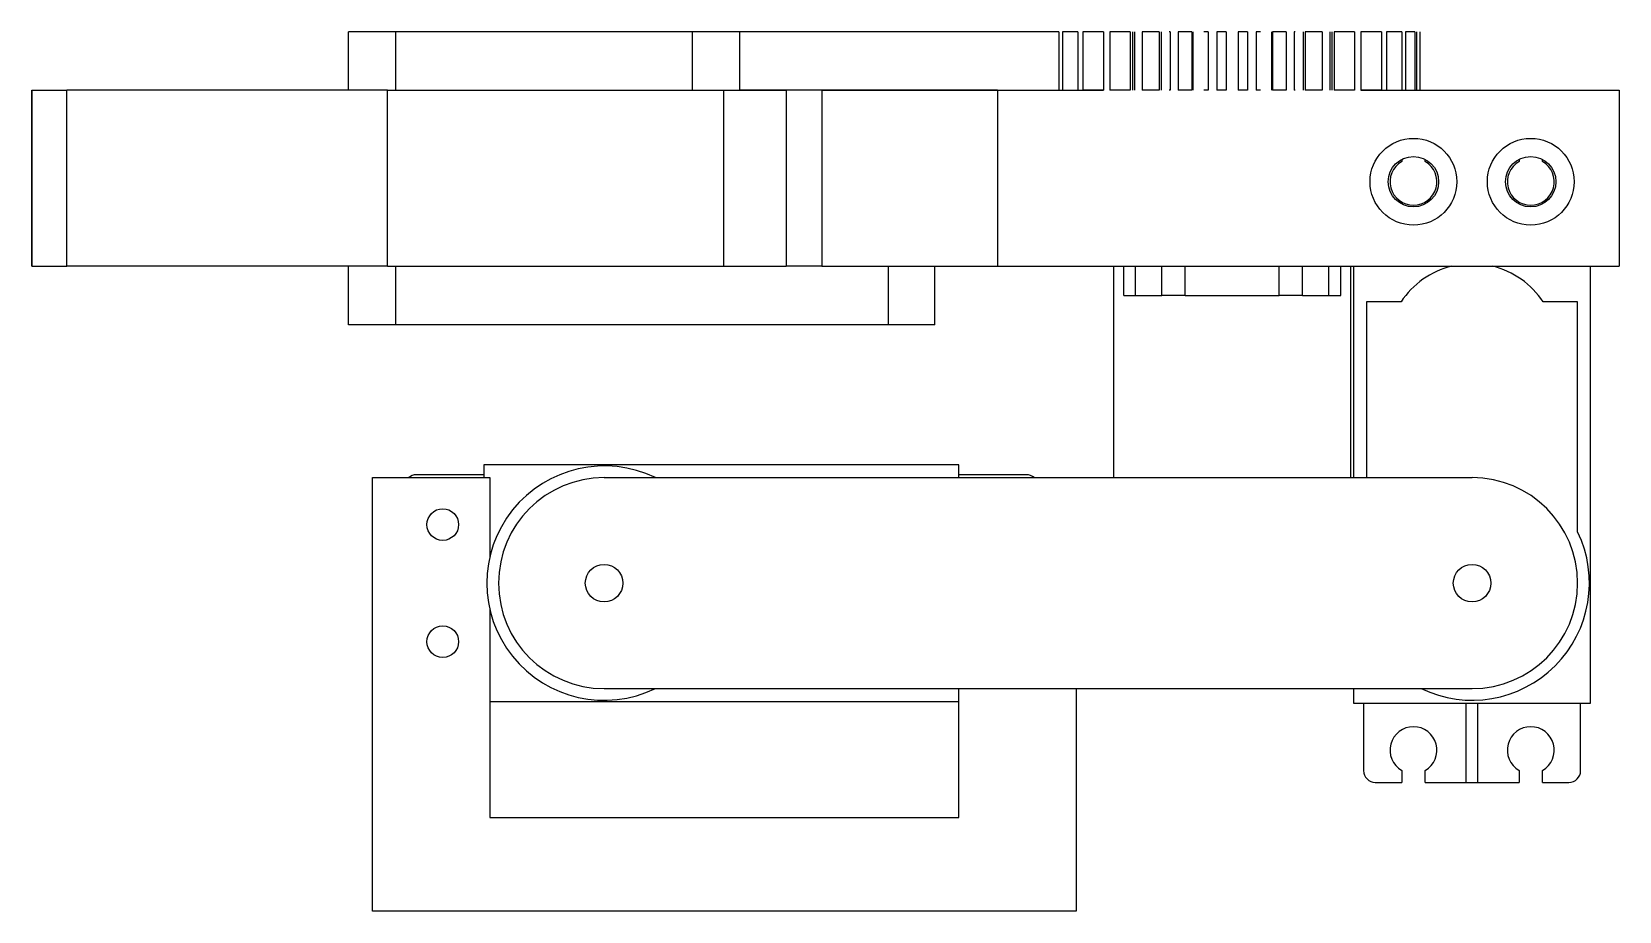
# Model space of a CAD drawing. Header units: millimetres. Extents: x -12 to 124, y 0 to 75.
import ezdxf

# ---------------------------------------------------------------- set-up
doc = ezdxf.new("R2010")
doc.units = ezdxf.units.MM
doc.layers.add('View', color=7, linetype='CONTINUOUS')

msp = doc.modelspace()

# ---------------------------------------------------------------- linework, layer by layer
at = {"layer": 'View'}
for p, q in [((15.44, 69.68), (15.44, 74.68)), ((44.78, 74.68), (19.44, 74.68)), ((19.44, 74.68), (19.44, 69.68)), ((44.78, 69.68), (44.78, 74.68)), ((76.01, 74.68), (48.78, 74.68)), ((48.78, 74.68), (48.78, 69.68)), ((76.01, 74.68), (76.01, 69.68)), ((76.31, 74.68), (76.31, 69.68)), ((77.62, 74.68), (77.62, 69.68)), ((78.05, 74.68), (78.05, 69.68)), ((79.8, 74.68), (79.8, 69.68)), ((80.35, 74.68), (80.35, 69.68)), ((82.07, 74.68), (82.07, 69.68)), ((82.28, 74.68), (82.28, 69.68)), ((82.46, 74.68), (82.46, 69.68)), ((83.1, 74.68), (83.1, 69.68)), ((84.56, 74.68), (84.56, 69.68)), ((84.72, 74.68), (84.72, 69.68)), ((85.48, 74.68), (85.48, 69.68)), ((86.18, 74.68), (86.18, 69.68)), ((87.33, 74.68), (87.33, 69.68)), ((87.42, 74.68), (87.42, 69.68)), ((88.74, 74.68), (88.74, 69.68)), ((89.47, 74.68), (89.47, 69.68)), ((90.25, 74.68), (90.25, 69.68)), ((90.26, 74.68), (90.26, 69.68)), ((91.29, 74.68), (91.29, 69.68)), ((91.3, 74.68), (91.3, 69.68)), ((92.08, 74.68), (92.08, 69.68)), ((92.81, 74.68), (92.81, 69.68)), ((94.14, 74.68), (94.14, 69.68)), ((94.22, 74.68), (94.22, 69.68)), ((95.37, 74.68), (95.37, 69.68)), ((96.07, 74.68), (96.07, 69.68)), ((96.83, 74.68), (96.83, 69.68)), ((96.99, 74.68), (96.99, 69.68)), ((98.45, 74.68), (98.45, 69.68)), ((99.09, 74.68), (99.09, 69.68)), ((99.27, 74.68), (99.27, 69.68)), ((99.48, 74.68), (99.48, 69.68)), ((101.2, 74.68), (101.2, 69.68)), ((101.75, 74.68), (101.75, 69.68)), ((103.5, 74.68), (103.5, 69.68)), ((103.93, 74.68), (103.93, 69.68)), ((105.24, 74.68), (105.24, 69.68)), ((105.54, 74.68), (105.54, 69.68)), ((106.35, 74.68), (106.35, 69.68)), ((106.5, 74.68), (106.5, 69.68)), ((106.77, 74.68), (106.77, 69.68)), ((-11.56, 69.68), (-11.56, 54.68)), ((-11.56, 54.68), (-11.56, 69.68)), ((18.77, 69.68), (-8.56, 69.68)), ((-8.56, 54.68), (-8.56, 69.68)), ((18.77, 54.68), (18.77, 69.68)), ((18.77, 69.68), (47.44, 69.68)), ((47.44, 54.68), (47.44, 69.68)), ((70.78, 69.68), (48.78, 69.68)), ((52.75, 69.68), (52.75, 54.68)), ((55.78, 69.68), (70.78, 69.68)), ((55.78, 69.68), (55.78, 54.68)), ((70.78, 69.68), (70.78, 54.68)), ((70.78, 69.68), (79.8, 69.68)), ((101.75, 69.68), (123.78, 69.68)), ((123.78, 69.68), (123.78, 54.68)), ((105.23, 63.78), (105.23, 63.61)), ((107.23, 63.61), (107.23, 63.78)), ((115.23, 63.78), (115.23, 63.61)), ((117.23, 63.61), (117.23, 63.78)), ((18.77, 54.68), (-8.56, 54.68)), ((15.44, 49.68), (15.44, 54.68)), ((18.77, 54.68), (47.44, 54.68)), ((19.44, 54.68), (19.44, 49.68)), ((55.78, 54.68), (52.75, 54.68)), ((55.78, 54.68), (70.78, 54.68)), ((61.44, 54.68), (61.44, 49.68)), ((65.44, 49.68), (65.44, 54.68)), ((70.78, 54.68), (123.78, 54.68)), ((80.68, 36.63), (80.68, 54.68)), ((81.53, 52.18), (81.53, 54.68)), ((82.53, 52.18), (82.53, 54.68)), ((84.78, 52.18), (84.78, 54.68)), ((86.78, 52.18), (86.78, 54.68)), ((94.78, 52.18), (94.78, 54.68)), ((96.78, 52.18), (96.78, 54.68)), ((99.03, 52.18), (99.03, 54.68)), ((100.03, 52.18), (100.03, 54.68)), ((100.88, 36.63), (100.88, 54.68)), ((101.13, 54.68), (101.13, 36.63)), ((121.33, 17.38), (121.33, 54.68)), ((82.53, 52.18), (84.78, 52.18)), ((86.78, 52.18), (94.78, 52.18)), ((96.78, 52.18), (99.03, 52.18)), ((105.17, 51.63), (102.23, 51.63)), ((102.23, 51.63), (102.23, 36.63)), ((120.23, 51.63), (117.28, 51.63)), ((120.23, 32), (120.23, 51.63)), ((61.44, 49.68), (19.44, 49.68)), ((17.48, -0.37), (17.48, 36.63)), ((17.48, 36.63), (27.48, 36.63)), ((26.98, 36.88), (21.23, 36.88)), ((26.98, 37.73), (26.98, 36.63)), ((67.48, 37.73), (26.98, 37.73)), ((27.48, 36.63), (27.48, 29.81)), ((37.23, 36.63), (111.23, 36.63)), ((67.48, 36.63), (67.48, 37.73)), ((73.23, 36.88), (67.48, 36.88)), ((27.48, 25.45), (27.48, 7.63)), ((37.23, 18.63), (111.23, 18.63)), ((67.48, 7.63), (67.48, 18.63)), ((77.48, 18.63), (77.48, -0.37)), ((101.13, 18.63), (101.13, 17.38)), ((27.48, 17.53), (67.48, 17.53)), ((101.13, 17.38), (121.33, 17.38)), ((101.98, 17.38), (101.98, 11.63)), ((110.73, 10.63), (110.73, 17.38)), ((111.73, 10.63), (111.73, 17.38)), ((120.48, 11.63), (120.48, 17.38)), ((105.23, 11.65), (105.23, 10.63)), ((107.23, 10.63), (107.23, 11.65)), ((115.23, 11.65), (115.23, 10.63)), ((117.23, 10.63), (117.23, 11.65)), ((102.98, 10.63), (105.23, 10.63)), ((107.23, 10.63), (110.73, 10.63)), ((110.73, 10.63), (111.73, 10.63)), ((111.73, 10.63), (115.23, 10.63)), ((117.23, 10.63), (119.48, 10.63)), ((27.48, 7.63), (67.48, 7.63)), ((77.48, -0.37), (17.48, -0.37))]:
    msp.add_line(p, q, dxfattribs=at)
for centre, radius in [((106.23, 61.88), 3.7), ((116.23, 61.88), 3.7), ((106.23, 61.88), 2.15), ((116.23, 61.88), 2.15), ((23.48, 32.63), 1.35), ((37.23, 27.63), 1.6), ((111.23, 27.63), 1.6), ((23.48, 22.63), 1.35)]:
    msp.add_circle(centre, radius, dxfattribs=at)
for centre, radius, start, end in [((106.23, 61.88), 2, 120, 60), ((116.23, 61.88), 2, 120, 60), ((111.23, 47.64), 7.25, 103.9826, 146.655), ((111.23, 47.64), 7.25, 33.345, 76.0174), ((21.23, 35.88), 1, 90, 131.4096), ((37.24, 27.63), 10, 64.1581, -64.1581), ((37.23, 27.63), 9, 90, -90), ((73.23, 35.88), 1, 48.5904, 90), ((111.23, 27.63), 9, -90, 90), ((111.23, 27.64), 10, -115.7053, 25.8419), ((106.23, 13.38), 2, -60, -120), ((116.23, 13.38), 2, -60, -120), ((102.98, 11.63), 1, 180, -90), ((119.48, 11.63), 1, -90, 0)]:
    msp.add_arc(centre, radius, start, end, dxfattribs=at)
for points, degree, knots in [([(19.44, 74.68), (18.99, 74.68), (18.55, 74.68), (18.11, 74.68), (17.7, 74.68), (17.31, 74.68), (16.94, 74.68), (16.61, 74.68), (16.31, 74.68), (16.05, 74.68), (15.83, 74.68), (15.66, 74.68), (15.54, 74.68), (15.46, 74.68), (15.44, 74.68)], 1, [3.141593, 3.141593, 3.253792, 3.365992, 3.478192, 3.590392, 3.702591, 3.814791, 3.926991, 4.039191, 4.15139, 4.26359, 4.37579, 4.487989, 4.600189, 4.712389, 4.712389]), ([(48.78, 74.68), (48.33, 74.68), (47.89, 74.68), (47.45, 74.68), (47.04, 74.68), (46.65, 74.68), (46.28, 74.68), (45.95, 74.68), (45.65, 74.68), (45.39, 74.68), (45.17, 74.68), (45, 74.68), (44.88, 74.68), (44.8, 74.68), (44.78, 74.68)], 1, [3.246312, 3.246312, 3.358512, 3.470712, 3.582912, 3.695111, 3.807311, 3.919511, 4.031711, 4.14391, 4.25611, 4.36831, 4.48051, 4.592709, 4.704909, 4.817109, 4.817109]), ([(82.07, 74.68), (81.97, 74.68), (81.85, 74.68), (81.73, 74.68), (81.6, 74.68), (81.46, 74.68), (81.32, 74.68), (81.01, 74.68), (80.68, 74.68), (80.35, 74.68)], 3, [0, 0, 0, 0, 0.456208, 0.456208, 0.456208, 0.951841, 0.951841, 0.951841, 2.033221, 2.033221, 2.033221, 2.033221]), ([(84.56, 74.68), (84.49, 74.68), (84.4, 74.68), (84.3, 74.68), (84.19, 74.68), (84.07, 74.68), (83.95, 74.68), (83.69, 74.68), (83.4, 74.68), (83.1, 74.68)], 3, [0, 0, 0, 0, 0.456208, 0.456208, 0.456208, 0.951841, 0.951841, 0.951841, 2.033221, 2.033221, 2.033221, 2.033221]), ([(87.33, 74.68), (87.29, 74.68), (87.22, 74.68), (87.15, 74.68), (87.07, 74.68), (86.98, 74.68), (86.88, 74.68), (86.67, 74.68), (86.44, 74.68), (86.18, 74.68)], 3, [0, 0, 0, 0, 0.456208, 0.456208, 0.456208, 0.951841, 0.951841, 0.951841, 2.033221, 2.033221, 2.033221, 2.033221]), ([(88.74, 74.68), (88.63, 74.68), (88.53, 74.68), (88.46, 74.68), (88.4, 74.68), (88.35, 74.68), (88.35, 74.68)], 3, [0, 0, 0, 0, 0.929312, 0.929312, 0.929312, 1.824761, 1.824761, 1.824761, 1.824761]), ([(90.25, 74.68), (90.24, 74.68), (90.2, 74.68), (90.15, 74.68), (90.11, 74.68), (90.05, 74.68), (89.98, 74.68), (89.84, 74.68), (89.67, 74.68), (89.47, 74.68)], 3, [0, 0, 0, 0, 0.456208, 0.456208, 0.456208, 0.951841, 0.951841, 0.951841, 2.033221, 2.033221, 2.033221, 2.033221]), ([(92.08, 74.68), (91.88, 74.68), (91.71, 74.68), (91.57, 74.68), (91.5, 74.68), (91.45, 74.68), (91.4, 74.68), (91.35, 74.68), (91.32, 74.68), (91.3, 74.68)], 3, [0, 0, 0, 0, 1.081381, 1.081381, 1.081381, 1.577014, 1.577014, 1.577014, 2.033221, 2.033221, 2.033221, 2.033221]), ([(93.2, 74.68), (93.2, 74.68), (93.15, 74.68), (93.09, 74.68), (93.02, 74.68), (92.93, 74.68), (92.81, 74.68)], 3, [0.20846, 0.20846, 0.20846, 0.20846, 1.10391, 1.10391, 1.10391, 2.033221, 2.033221, 2.033221, 2.033221]), ([(95.37, 74.68), (95.11, 74.68), (94.88, 74.68), (94.67, 74.68), (94.57, 74.68), (94.48, 74.68), (94.4, 74.68), (94.33, 74.68), (94.26, 74.68), (94.22, 74.68)], 3, [0, 0, 0, 0, 1.081381, 1.081381, 1.081381, 1.577014, 1.577014, 1.577014, 2.033221, 2.033221, 2.033221, 2.033221]), ([(98.45, 74.68), (98.15, 74.68), (97.87, 74.68), (97.6, 74.68), (97.48, 74.68), (97.36, 74.68), (97.25, 74.68), (97.16, 74.68), (97.06, 74.68), (96.99, 74.68)], 3, [0, 0, 0, 0, 1.081381, 1.081381, 1.081381, 1.577014, 1.577014, 1.577014, 2.033221, 2.033221, 2.033221, 2.033221]), ([(101.2, 74.68), (100.87, 74.68), (100.54, 74.68), (100.23, 74.68), (100.09, 74.68), (99.95, 74.68), (99.82, 74.68), (99.7, 74.68), (99.58, 74.68), (99.48, 74.68)], 3, [0, 0, 0, 0, 1.081381, 1.081381, 1.081381, 1.577014, 1.577014, 1.577014, 2.033221, 2.033221, 2.033221, 2.033221]), ([(82.07, 69.68), (81.97, 69.68), (81.85, 69.68), (81.73, 69.68), (81.6, 69.68), (81.46, 69.68), (81.32, 69.68), (81.01, 69.68), (80.68, 69.68), (80.35, 69.68)], 3, [0, 0, 0, 0, 0.456208, 0.456208, 0.456208, 0.951841, 0.951841, 0.951841, 2.033221, 2.033221, 2.033221, 2.033221]), ([(84.56, 69.68), (84.49, 69.68), (84.4, 69.68), (84.3, 69.68), (84.19, 69.68), (84.07, 69.68), (83.95, 69.68), (83.69, 69.68), (83.4, 69.68), (83.1, 69.68)], 3, [0, 0, 0, 0, 0.456208, 0.456208, 0.456208, 0.951841, 0.951841, 0.951841, 2.033221, 2.033221, 2.033221, 2.033221]), ([(87.33, 69.68), (87.29, 69.68), (87.22, 69.68), (87.15, 69.68), (87.07, 69.68), (86.98, 69.68), (86.88, 69.68), (86.67, 69.68), (86.44, 69.68), (86.18, 69.68)], 3, [0, 0, 0, 0, 0.456208, 0.456208, 0.456208, 0.951841, 0.951841, 0.951841, 2.033221, 2.033221, 2.033221, 2.033221]), ([(88.74, 69.68), (88.63, 69.68), (88.53, 69.68), (88.46, 69.68), (88.4, 69.68), (88.35, 69.68), (88.35, 69.68)], 3, [0, 0, 0, 0, 0.929312, 0.929312, 0.929312, 1.824761, 1.824761, 1.824761, 1.824761]), ([(90.25, 69.68), (90.24, 69.68), (90.2, 69.68), (90.15, 69.68), (90.11, 69.68), (90.05, 69.68), (89.98, 69.68), (89.84, 69.68), (89.67, 69.68), (89.47, 69.68)], 3, [0, 0, 0, 0, 0.456208, 0.456208, 0.456208, 0.951841, 0.951841, 0.951841, 2.033221, 2.033221, 2.033221, 2.033221]), ([(92.08, 69.68), (91.88, 69.68), (91.71, 69.68), (91.57, 69.68), (91.5, 69.68), (91.45, 69.68), (91.4, 69.68), (91.35, 69.68), (91.32, 69.68), (91.3, 69.68)], 3, [0, 0, 0, 0, 1.081381, 1.081381, 1.081381, 1.577014, 1.577014, 1.577014, 2.033221, 2.033221, 2.033221, 2.033221]), ([(93.2, 69.68), (93.2, 69.68), (93.15, 69.68), (93.09, 69.68), (93.02, 69.68), (92.93, 69.68), (92.81, 69.68)], 3, [0.20846, 0.20846, 0.20846, 0.20846, 1.10391, 1.10391, 1.10391, 2.033221, 2.033221, 2.033221, 2.033221]), ([(95.37, 69.68), (95.11, 69.68), (94.88, 69.68), (94.67, 69.68), (94.57, 69.68), (94.48, 69.68), (94.4, 69.68), (94.33, 69.68), (94.26, 69.68), (94.22, 69.68)], 3, [0, 0, 0, 0, 1.081381, 1.081381, 1.081381, 1.577014, 1.577014, 1.577014, 2.033221, 2.033221, 2.033221, 2.033221]), ([(98.45, 69.68), (98.15, 69.68), (97.87, 69.68), (97.6, 69.68), (97.48, 69.68), (97.36, 69.68), (97.25, 69.68), (97.16, 69.68), (97.06, 69.68), (96.99, 69.68)], 3, [0, 0, 0, 0, 1.081381, 1.081381, 1.081381, 1.577014, 1.577014, 1.577014, 2.033221, 2.033221, 2.033221, 2.033221]), ([(101.2, 69.68), (100.87, 69.68), (100.54, 69.68), (100.23, 69.68), (100.09, 69.68), (99.95, 69.68), (99.82, 69.68), (99.7, 69.68), (99.58, 69.68), (99.48, 69.68)], 3, [0, 0, 0, 0, 1.081381, 1.081381, 1.081381, 1.577014, 1.577014, 1.577014, 2.033221, 2.033221, 2.033221, 2.033221]), ([(81.53, 52.18), (81.53, 52.18), (81.53, 52.18), (81.53, 52.18), (81.54, 52.18), (81.54, 52.18), (81.55, 52.18), (81.56, 52.18), (81.57, 52.18), (81.58, 52.18), (81.6, 52.18), (81.61, 52.18), (81.62, 52.18), (81.64, 52.18), (81.66, 52.18), (81.68, 52.18), (81.7, 52.18), (81.72, 52.18), (81.74, 52.18), (81.77, 52.18), (81.79, 52.18), (81.82, 52.18), (81.85, 52.18), (81.87, 52.18), (81.9, 52.18), (81.96, 52.18), (82.03, 52.18), (82.09, 52.18), (82.23, 52.18), (82.38, 52.18), (82.53, 52.18)], 3, [4.712389, 4.712389, 4.712389, 4.712389, 4.824589, 4.824589, 4.824589, 4.936788, 4.936788, 4.936788, 5.048988, 5.048988, 5.048988, 5.161188, 5.161188, 5.161188, 5.273388, 5.273388, 5.273388, 5.385587, 5.385587, 5.385587, 5.497787, 5.497787, 5.497787, 5.609987, 5.609987, 5.609987, 5.834386, 5.834386, 5.834386, 6.283185, 6.283185, 6.283185, 6.283185]), ([(19.44, 49.68), (18.99, 49.68), (18.55, 49.68), (18.11, 49.68), (17.7, 49.68), (17.31, 49.68), (16.94, 49.68), (16.61, 49.68), (16.31, 49.68), (16.05, 49.68), (15.83, 49.68), (15.66, 49.68), (15.54, 49.68), (15.46, 49.68), (15.44, 49.68)], 1, [3.141593, 3.141593, 3.253792, 3.365992, 3.478192, 3.590392, 3.702591, 3.814791, 3.926991, 4.039191, 4.15139, 4.26359, 4.37579, 4.487989, 4.600189, 4.712389, 4.712389]), ([(65.44, 49.68), (65.41, 49.68), (65.34, 49.68), (65.21, 49.68), (65.04, 49.68), (64.82, 49.68), (64.56, 49.68), (64.26, 49.68), (63.93, 49.68), (63.56, 49.68), (63.17, 49.68), (62.76, 49.68), (62.33, 49.68), (61.88, 49.68), (61.44, 49.68)], 1, [1.570796, 1.570796, 1.682996, 1.795196, 1.907396, 2.019595, 2.131795, 2.243995, 2.356194, 2.468394, 2.580594, 2.692794, 2.804993, 2.917193, 3.029393, 3.141593, 3.141593])]:
    msp.add_open_spline(points, degree=degree, knots=knots, dxfattribs=at)
for points, degree in [([(77.62, 74.68), (76.97, 74.68), (76.31, 74.68)], 2), ([(79.8, 74.68), (79.26, 74.68), (78.66, 74.68), (78.05, 74.68)], 3), ([(85.48, 74.68), (85.4, 74.68), (85.4, 74.68)], 2), ([(93.19, 74.68), (93.2, 74.68), (93.2, 74.68)], 2), ([(96.15, 74.68), (96.15, 74.68), (96.07, 74.68)], 2), ([(103.5, 74.68), (102.9, 74.68), (102.29, 74.68), (101.75, 74.68)], 3), ([(105.24, 74.68), (104.58, 74.68), (103.93, 74.68)], 2), ([(106.35, 74.68), (105.95, 74.68), (105.54, 74.68)], 2), ([(-11.56, 69.68), (-11.55, 69.68), (-11.55, 69.68), (-11.52, 69.68), (-11.49, 69.68), (-11.44, 69.68), (-11.4, 69.68), (-11.33, 69.68), (-11.27, 69.68), (-11.19, 69.68), (-11.1, 69.68), (-11.01, 69.68), (-10.91, 69.68), (-10.8, 69.68), (-10.69, 69.68), (-10.56, 69.68), (-10.43, 69.68), (-10.3, 69.68), (-10.16, 69.68), (-10.01, 69.68), (-9.87, 69.68), (-9.71, 69.68), (-9.56, 69.68), (-9.39, 69.68), (-9.23, 69.68), (-8.9, 69.68), (-8.56, 69.68)], 2), ([(47.44, 69.68), (47.71, 69.68), (47.97, 69.68), (48.51, 69.68), (49.05, 69.68), (49.32, 69.68), (49.59, 69.68), (49.85, 69.68), (50.11, 69.68), (50.36, 69.68), (50.61, 69.68), (50.84, 69.68), (51.07, 69.68), (51.28, 69.68), (51.49, 69.68), (51.67, 69.68), (51.86, 69.68), (52.01, 69.68), (52.17, 69.68), (52.29, 69.68), (52.42, 69.68), (52.51, 69.68), (52.6, 69.68), (52.65, 69.68), (52.71, 69.68), (52.73, 69.68), (52.75, 69.68)], 2), ([(79.8, 69.68), (79.26, 69.68), (78.66, 69.68), (78.05, 69.68)], 3), ([(85.48, 69.68), (85.4, 69.68), (85.4, 69.68)], 2), ([(93.19, 69.68), (93.2, 69.68), (93.2, 69.68)], 2), ([(96.15, 69.68), (96.15, 69.68), (96.07, 69.68)], 2), ([(103.5, 69.68), (102.9, 69.68), (102.29, 69.68), (101.75, 69.68)], 3), ([(-11.56, 54.68), (-11.55, 54.68), (-11.55, 54.68), (-11.52, 54.68), (-11.49, 54.68), (-11.44, 54.68), (-11.4, 54.68), (-11.33, 54.68), (-11.27, 54.68), (-11.19, 54.68), (-11.1, 54.68), (-11.01, 54.68), (-10.91, 54.68), (-10.8, 54.68), (-10.69, 54.68), (-10.56, 54.68), (-10.43, 54.68), (-10.3, 54.68), (-10.16, 54.68), (-10.01, 54.68), (-9.87, 54.68), (-9.71, 54.68), (-9.56, 54.68), (-9.39, 54.68), (-9.23, 54.68), (-8.9, 54.68), (-8.56, 54.68)], 2), ([(47.44, 54.68), (47.71, 54.68), (47.97, 54.68), (48.51, 54.68), (49.05, 54.68), (49.32, 54.68), (49.59, 54.68), (49.85, 54.68), (50.11, 54.68), (50.36, 54.68), (50.61, 54.68), (50.84, 54.68), (51.07, 54.68), (51.28, 54.68), (51.49, 54.68), (51.67, 54.68), (51.86, 54.68), (52.01, 54.68), (52.17, 54.68), (52.29, 54.68), (52.42, 54.68), (52.51, 54.68), (52.6, 54.68), (52.65, 54.68), (52.71, 54.68), (52.73, 54.68), (52.75, 54.68)], 2), ([(86.78, 52.18), (86.17, 52.18), (85.38, 52.18), (84.78, 52.18)], 3), ([(96.78, 52.18), (96.17, 52.18), (95.38, 52.18), (94.78, 52.18)], 3), ([(99.03, 52.18), (99.2, 52.18), (99.36, 52.18), (99.46, 52.18), (99.56, 52.18), (99.65, 52.18), (99.73, 52.18), (99.77, 52.18), (99.81, 52.18), (99.84, 52.18), (99.87, 52.18), (99.9, 52.18), (99.93, 52.18), (99.95, 52.18), (99.97, 52.18), (99.99, 52.18), (100, 52.18), (100.01, 52.18), (100.02, 52.18), (100.02, 52.18), (100.03, 52.18)], 2)]:
    msp.add_open_spline(points, degree=degree, dxfattribs=at)

doc.saveas('drawing.dxf')
